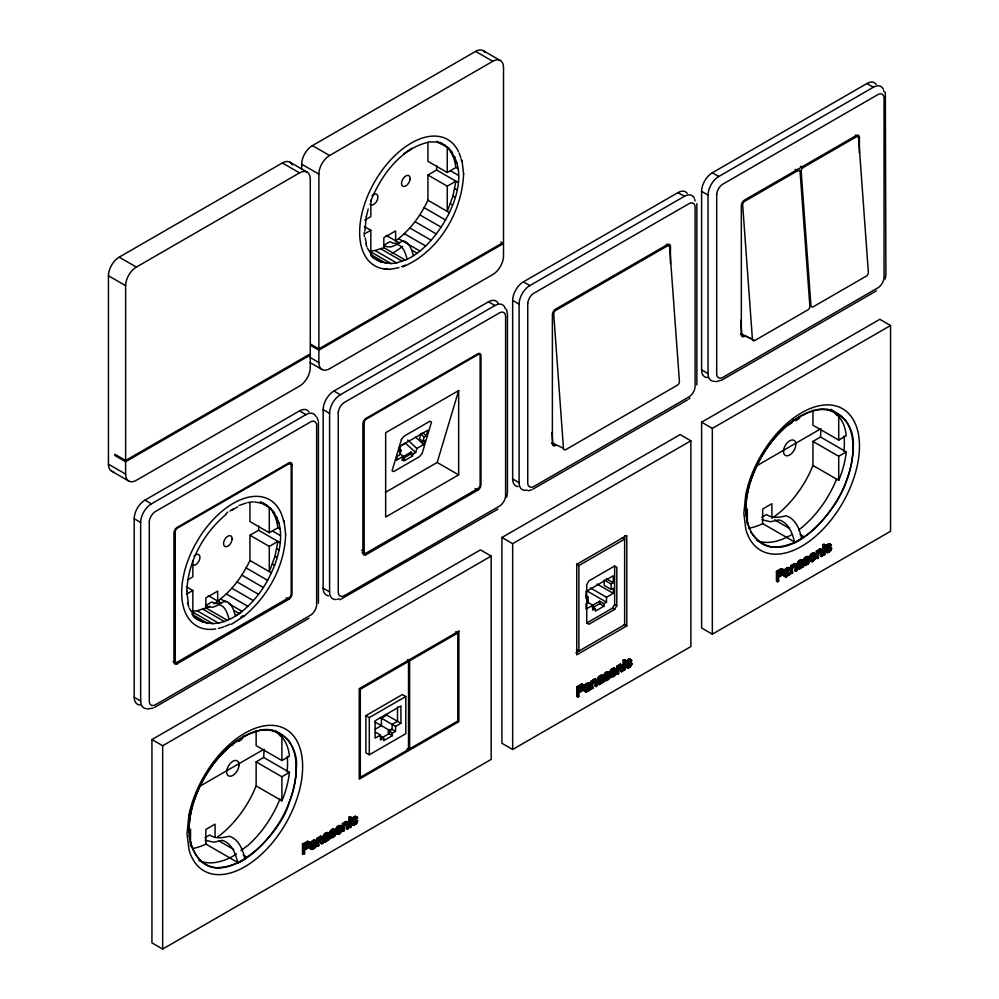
<?xml version="1.0" encoding="UTF-8"?>
<svg xmlns="http://www.w3.org/2000/svg" width="999" height="999" viewBox="0 0 999 999"><rect width="100%" height="100%" fill="white"/><g stroke="black" fill="none" stroke-linecap="round" stroke-linejoin="round"><path stroke-width="1.5" d="M311.089 843.918L310.077 844.342L309.965 843.069L307.555 841.358L302.51 844.005L302.51 853.758L303.584 854.37L304.695 853.733L304.695 849.762C310.614 848.9 308.928 840.783 314.523 840.047C318.519 843.406 316.396 848.064 312.587 849.3C306.606 848.825 312.924 843.493 314.086 841.658M312.587 849.3C306.019 849.874 322.003 836.325 312.163 844.53L311.151 844.967L308.916 843.73M326.773 841.096L325.699 840.471C318.069 843.83 328.933 831.043 328.059 834.415C329.096 837.075 323.626 837.574 324.088 840.671C324.488 843.456 327.922 840.534 328.434 839.16L327.36 838.536L326.798 839.347L327.872 839.972M585.751 691.383C581.056 690.784 588.124 685.814 588.336 684.352C592.395 685.576 582.867 688.786 585.751 692.082C590.334 690.721 591.758 688.898 590.147 683.491C583.678 680.669 585.002 692.045 578.945 692.457L578.945 696.428L577.834 697.077L576.76 696.453L576.76 686.7L581.793 684.053L583.204 685.801M599.949 684.427C593.98 683.94 600.299 678.621 601.448 676.773L602.522 677.397C599.612 678.621 595.978 688.086 602.11 682.667C606.955 681.68 602.235 669.605 598.513 680.082L597.439 679.457C597.727 676.698 601.685 673.513 603.583 676.535M786.7 575.624C784.078 571.778 793.656 570.466 786.7 575.624L785.626 574.999L787.637 573.264L789.235 574.138L786.987 576.473L785.913 575.849C780.569 576.635 787.437 570.192 788.011 569.068M786.987 576.473C779.108 578.458 796.028 563.473 786.088 571.94L784.003 571.753C783.728 569.418 789.26 565.134 789.135 569.28M798.563 568.518C793.318 568.518 802.434 559.665 802.209 562.112C799.3 563.336 795.666 572.802 801.797 567.37C807.342 566.046 800.599 553.546 797.127 564.173L798.201 564.797L800.811 562.1L802.209 562.112M628.658 666.745C625.961 665.883 628.733 658.978 630.794 661.688C633.229 656.917 624.113 662.662 626.623 666.233C627.534 670.117 632.167 665.933 631.905 663.423L629.807 663.236C624.974 667.769 629.595 668.306 630.881 663.86L631.905 663.423M828.046 551.423C825.898 550.037 828.446 543.843 830.481 546.403C832.904 541.633 823.8 547.365 826.298 550.948C827.222 554.832 831.855 550.649 831.58 548.139L829.495 547.952C825.174 552.197 829.12 553.046 830.569 548.563L831.58 548.139M318.918 841.67C319.355 836.126 324.188 838.173 321.815 843.855L322.852 843.256C325.287 838.623 321.066 834.215 318.806 839.522L316.808 838.436L316.808 845.504L317.882 846.116L318.918 845.529L318.918 841.67L317.844 841.046M337.287 832.467L339.822 830.331L339.31 826.648L341.046 828.021L340.397 831.917L338.361 833.091L337.612 830.556L338.673 828.059L340.659 827.409M612.924 675.824C610.876 675.187 615.759 673.051 614.323 670.579C614.972 668.443 616.358 673.913 614.335 674.999C610.314 678.383 611.638 668.056 615.134 670.354M618.743 669.592C619.18 664.048 624.025 666.096 621.64 671.778L622.677 671.178C625.112 666.545 620.891 662.15 618.643 667.444L616.633 666.358L616.633 673.426L617.707 674.05L618.743 673.451L618.743 669.592L617.669 668.968M812.699 561.575C802.971 554.957 825.137 548.301 812.699 561.575L811.625 560.951C807.567 561.276 809.515 554.32 812.237 553.271C818.131 554.22 813.511 563.211 811.225 559.877C813.848 560.114 815.459 554.283 812.612 554.095M818.693 551.436L817.244 550.536L816.32 551.073L816.32 558.141L818.431 558.166C815.996 552.872 823.563 546.141 821.328 556.493L822.364 555.894C824.799 551.261 820.579 546.853 818.318 552.16L817.244 551.548M812.599 560.539C810.164 559.577 811.925 554.058 814.597 554.82M186.875 591.433C187.675 562.112 203.346 533.466 225.936 514.51M227.31 620.279L205.831 607.892L205.831 597.976L217.657 591.146L217.657 601.061C231.855 590.796 242.47 576.186 249.95 560.476L249.95 535.252L258.604 530.257L258.828 526.036M194.768 617.757C220.579 635.426 249.862 608.603 263.324 587.512C278.359 564.21 293.069 521.466 263.624 503.346M285.627 534.203C284.827 565.671 268.306 595.804 244.443 615.846M364.847 231.194L366.358 216.558M440.247 142.32C481.006 167.033 445.941 232.73 417.095 253.209A50.1 28.934 -60 0 1 405.282 260.04L383.816 247.64L383.816 237.725L395.629 230.894L395.629 240.821C409.827 230.544 420.454 215.946 427.934 200.225L427.934 175L436.575 170.017L436.8 165.784M463.598 173.951C462.013 212.238 438.848 251.461 402.997 266.82M189.048 826.847A74.638 43.094 -60 0 0 188.986 829.52L189.136 832.342M217.457 837.125A76.011 43.894 -60 0 0 253.047 793.044L256.144 785.926L256.144 761.875L263.674 757.454L264.123 749.163M318.419 603.271L318.419 421.903M696.865 384.99L696.865 203.621M746.278 500.899A74.638 43.094 -60 0 0 745.816 509.065L746.191 515.821M794.867 542.182L762.662 523.588L762.662 509.028L771.89 503.696L771.89 518.256L774.275 516.695A76.011 43.894 -60 0 0 809.877 472.589L812.961 465.472L812.961 441.433L820.491 437.013L820.953 428.708L756.156 466.121M312.774 848.213L311.076 847.352L313.311 847.989L315.185 845.266L315.222 844.105L313.386 843.218M326.423 840.409L325.349 839.784L327.272 836.35L328.346 836.975C326.748 844.23 322.515 838.149 328.346 836.975M589.435 687.961C586.962 684.477 584.34 696.39 589.435 687.961L587.687 686.837M602.547 680.381C600.087 676.897 597.464 688.811 602.547 680.381L601.473 679.77L599.075 682.717L600.137 683.328M800.699 568.493L798.75 567.42L800.761 565.684L801.198 563.761L802.272 564.385C802.472 566.271 800.236 569.23 798.363 567.407M338.224 834.302C329.645 832.304 342.557 819.217 342.158 829.694C337.537 841.995 332.754 825.936 341.446 826.248M609.69 673.913C608.891 671.141 613.886 665.571 615.372 669.73L616.445 670.354C618.269 674.8 610.239 680.269 609.69 673.913L611.55 676.81M610.764 674.525C609.964 671.753 614.959 666.183 616.445 670.354M589.185 684.69L585.389 687.662L582.267 684.065M782.841 571.141C783.428 566.608 777.921 570.179 776.435 571.416L776.435 581.168L777.509 581.78L778.633 581.143L778.633 577.172C781.88 576.523 786.712 570.741 781.955 568.781M353.047 823.388L354.583 822.764L355.557 820.541L357.654 820.728L356.431 823.638L353.971 825.199C347.465 824.375 354.058 812.162 357.555 818.231L356.543 818.993L354.083 817.744M353.971 825.199C349.338 824.212 354.932 813.798 357.555 818.231M627.747 667.881C622.664 666.857 627.022 656.743 630.606 659.864M827.909 552.609C821.403 551.785 827.984 539.572 831.48 545.641M331.081 837.274L329.633 836.513L330.706 835.813C332.043 839.035 336.775 833.453 333.241 834.265L332.168 833.641C326.473 835.664 332.505 825.911 334.365 830.119L335.439 830.743L334.428 831.493L333.354 830.868M333.241 834.265C327.547 836.288 333.579 826.535 335.439 830.743M607.867 673.563C603.071 676.91 609.253 674.437 609.914 676.473C610.913 680.719 601.785 681.867 604.782 677.971L604.944 678.508C607.042 681.817 611.276 674.974 606.518 677.21L605.444 676.585C601.161 676.623 607.305 669.043 608.616 672.814L609.69 673.438L608.666 674.188L606.793 672.951L608.666 674.188M606.518 677.21C602.235 677.247 608.379 669.655 609.69 673.438M804.595 564.747L803.446 563.461L804.47 562.687C808.553 566.333 810.614 560.189 804.12 561.326C802.022 559.303 807.167 554.482 808.291 557.529L809.365 558.154L808.353 558.903L805.943 557.892L808.353 558.903M805.194 561.938C803.096 559.927 808.241 555.094 809.365 558.154M226.885 769.967L226.673 771.927A8.729 5.045 -60 0 0 232.854 775.436A8.729 5.045 -60 0 0 239.036 764.784M312.387 848.201L312.387 846.603L315.222 844.105M324.163 839.06L324.2 839.772M334.515 833.778L334.053 832.08L331.206 832.592M334.428 831.493C330.269 830.619 331.418 834.627 335.602 833.253C336.101 836.663 331.119 839.797 329.508 836.051M803.446 563.461L805.669 565.372L808.928 563.174L809.352 560.302L805.718 560.389L807.017 558.516M306.88 847.352L305.806 846.74L307.692 844.63L307.23 842.731L308.604 843.531L308.154 846.365L304.695 848.613L304.695 845.129L308.604 843.531M581.131 690.047L580.057 689.435L581.593 688.074L581.98 685.976L583.054 686.6L582.405 689.06L578.945 691.308L578.945 687.824L582.155 686.063L583.054 686.6M781.618 572.04L780.756 570.154L782.741 571.303L782.354 573.414L778.633 576.023L777.559 575.412L781.618 572.04L783.578 573.001M269.28 546.416L269.28 571.628L274.975 556.356L277.922 541.421L269.28 546.416L249.95 535.252M447.252 186.164L447.252 211.376L452.959 196.104L455.906 181.169L447.252 186.164L427.934 175M356.468 820.741L356.581 820.104M631.605 664.672L630.531 664.06L630.831 662.799M830.506 547.514L831.468 548.776M331.019 836.088L332.742 835.389L333.454 833.578M604.944 678.508C607.23 679.982 607.629 674.45 609.615 677.772M804.944 563.498L806.68 562.799L807.379 560.988M356.543 818.993C351.773 815.521 353.171 830.231 356.631 821.153L357.654 820.728M311.313 847.577L313.299 846.44L314.111 844.642L315.185 845.266M587.899 691.358L585.951 690.284L587.949 688.548L588.399 686.625L589.472 687.25M787.637 573.264L788.036 572.052L789.11 572.677M311.151 844.967L312.512 842.244L315.896 840.796M327.56 834.402L325.287 836.962L323.189 836.762C324.825 828.496 333.454 835.114 328.634 839.909L327.36 838.536M324.263 837.387L325.637 834.664L329.021 833.216M585.389 687.662L586.763 684.939L590.147 683.491M785.077 572.365C786.787 564.51 793.843 570.217 789.447 574.9L788.161 573.526L787.062 574.962M798.201 564.797L799.575 562.075L802.946 560.626M366.321 216.721L368.194 209.003M506.718 497.315L507.442 492.657L507.442 314.248L506.468 309.24M885.164 279.021L885.888 274.375L885.339 92.17M626.835 662.312L627.759 663.486M597.439 679.457L598.975 677.684M598.513 680.082L601.123 677.384L602.522 677.397M810.726 556.193L811.638 557.367M398.926 448.339L401.123 450.349L399.787 454.82L397.639 456.056L396.378 460.277L403.134 456.381L399.7 453.234M403.134 456.381L401.923 460.439L404.495 458.953L402.435 457.055L411.026 452.097L413.087 453.983L412.475 456.019L403.896 460.976L404.495 458.953M403.059 458.379L410.414 454.133L411.026 452.097M422.739 441.57L424.076 437.1L426.223 435.864L422.927 432.842L420.779 434.078L419.443 438.549L422.739 441.57L424.887 440.322L423.626 444.543L416.87 448.439L415.659 452.497L413.087 453.983M426.223 435.864L427.909 430.182L400.661 445.916L398.976 451.598L401.123 450.349M385.427 492.357L437.187 462.462L458.666 390.572L385.664 432.717L385.664 517.007L458.666 474.862L458.666 390.572M344.767 824.025C347.702 819.305 350.174 825.012 348.426 828.483L347.39 829.083C349.638 818.73 342.058 825.461 344.493 830.756L342.382 830.731L342.382 823.663L343.319 823.126L344.767 824.025L344.393 824.749L344.393 823.75L342.382 823.663M599.999 681.418C597.614 679.807 598.576 683.204 600.674 683.104M802.272 564.385L799.45 566.433L799.437 568.031M193.506 802.522C203.709 772.002 224.9 741.77 256.556 731.256C279.395 722.814 298.951 745.928 296.341 767.756A75.012 43.307 -60 0 1 289.148 802.684C280.17 838.161 210.027 905.044 190.26 841.795M749.887 483.366C759.977 452.347 781.268 421.491 813.373 410.801C836.213 402.372 855.781 425.474 853.158 447.302A75.012 43.307 -60 0 1 845.966 482.242C835.526 514.173 781.33 576.51 750.511 531.568M370.766 201.211C380.894 175.437 400.711 149.151 427.035 142.57M352.597 819.617L353.072 818.693L354.146 819.305M826.735 546.54L827.597 547.652M256.144 785.926L281.905 800.798L282.705 798.963A75.062 43.332 -60 0 0 289.435 772.339L263.674 757.454M812.961 465.472L838.723 480.357L839.522 478.521A75.062 43.332 -60 0 0 846.265 451.885L820.491 437.013M615.059 672.851L614.635 673.788L615.709 674.412M593.431 681.493C596.366 676.773 598.838 682.479 597.102 685.951L596.066 686.55C598.301 676.198 590.734 682.929 593.169 688.224L591.058 688.199L591.058 681.131L591.982 680.594L593.431 681.493L593.056 682.217L593.056 681.218L591.058 681.131M793.119 566.208C796.053 561.488 798.526 567.195 796.777 570.666L795.741 571.266C797.989 560.914 790.409 567.644 792.844 572.927L790.733 572.914L790.733 565.846L791.67 565.309L793.119 566.208L792.744 566.933L792.744 565.933L790.733 565.846M317.744 838.898L320.217 836.363L322.465 837.075M798.651 562.4L799.425 563.611M355.719 822.502L357.105 822.564M586.738 623.026L612.499 608.154L614.647 604.432L614.647 565.996L588.886 580.881L586.738 584.59L586.738 623.026L588.886 624.263L614.647 609.39L616.795 605.669L616.795 567.245L614.647 565.996M611.263 670.966L612.924 669.38M236.226 741.121L232.143 745.266L230.045 745.504M243.981 735.926L241.908 739.26L239.211 741.183L237.113 741.433M793.743 419.555L791.67 422.889L788.973 424.812L785.826 425.187M800.798 415.484L798.725 418.818L796.028 420.729M340.384 831.093L339.785 831.967L340.859 832.579M629.969 665.197L630.681 666.333M829.957 551.485L828.883 550.874L829.657 549.912M343.693 823.413L345.791 821.603L348.052 822.314M596.028 680.981L595.354 678.983L593.331 679.732L591.982 681.605L591.982 680.594M622.302 665.009L620.042 664.298L617.569 666.832L617.569 665.821L616.633 666.358M792.045 565.584L794.143 563.773L796.403 564.485M817.619 550.824L819.729 549.013L821.977 549.725M585.801 688.373L586.638 689.298M318.319 838.923L319.468 837.774M347.39 829.083L346.316 828.458L346.029 822.914L343.906 824.15L344.98 824.774M618.156 666.857L620.017 665.509M807.354 563.186L807.854 562.549M826.997 546.103L827.634 545.404M605.244 674.038L606.718 674.225M581.942 690.684L580.869 690.059L582.105 688.91M781.792 573.626L781.243 574.213L782.317 574.837M403.871 153.759L411.938 148.239M225.899 513.998L227.747 512.075M233.953 508.491L229.957 511.051M813.011 560.102L813.723 559.365M327.272 835.913L326.561 836.563L327.635 837.187M354.52 823.85L356.031 824.088M688.698 399.113L689.922 398.139M600.811 679.258L599.825 680.044L600.899 680.656M787.374 571.553L786.388 572.327L787.462 572.951M818.98 550.424L818.356 550.899L819.43 551.523M330.582 836.675L331.606 835.901L332.093 836.712M605.631 680.606L604.832 679.37L606.018 679.133M804.52 564.085L805.544 563.311L806.018 564.123M355.469 818.368L356.481 817.607M830.281 545.891L828.496 544.967L829.407 545.779L830.419 545.017M236.376 853.895L234.253 855.456A75.662 43.681 -60 0 1 198.926 860.651M240.896 850.574L248.089 845.304A75.662 43.681 -60 0 0 279.945 799.063M607.592 673.563L608.616 672.814M808.291 557.529L807.142 557.867M244.305 615.958L231.381 624.338M586.288 684.79L586.925 684.34M799.1 561.925L799.737 561.488M340.884 827.659L338.311 826.86L336.788 828.783L337.862 829.395M626.261 667.082L628.758 666.545M281.905 800.798L281.905 776.76L289.435 772.339M838.723 480.357L838.723 456.306L846.265 451.885M113.811 471.828A15.185 8.766 -60 0 1 108.441 464.185L108.441 275.761A15.185 8.766 -60 0 1 119.181 257.168L282.367 162.949A15.185 8.766 -60 0 1 292.282 164.885M301.686 168.868L301.686 164.198A15.185 8.766 -60 0 1 312.425 145.604L475.611 51.386A15.185 8.766 -60 0 1 484.902 52.223M125.624 460.477L125.624 285.677A15.185 8.766 -60 0 1 136.364 267.083L299.538 172.877A15.185 8.766 -60 0 1 310.277 179.071L310.277 353.858L125.624 460.477L114.885 454.27L114.885 455.507L125.624 461.713L310.277 355.107L310.277 367.495A15.185 8.766 -60 0 1 299.538 386.089L136.364 480.307A15.185 8.766 -60 0 1 125.624 474.1L108.441 464.185M318.868 348.901L318.868 174.113A15.185 8.766 -60 0 1 329.595 155.519L492.782 61.301A15.185 8.766 -60 0 1 503.521 67.507L503.521 242.295L318.868 348.901L310.814 344.255M364.66 220.18L370.841 216.608L370.841 200.287M427.934 142.045L427.934 161.338L447.252 172.49L455.906 167.495L458.042 168.744M364.66 233.841L370.841 230.282L370.841 254.021M310.814 345.492L318.868 350.137L503.521 243.531L503.521 255.931A15.185 8.766 -60 0 1 492.782 274.525L329.595 368.743A15.185 8.766 -60 0 1 318.868 362.537L309.615 357.205M140.834 704.869A15.185 8.766 -60 0 1 134.216 697.24L134.216 518.731A15.185 8.766 -60 0 1 144.942 500.137L299.538 410.889A15.185 8.766 -60 0 1 308.841 411.713M328.521 595.791A15.185 8.766 -60 0 1 323.164 588.161L323.164 409.652A15.185 8.766 -60 0 1 333.891 391.046L488.486 301.798A15.185 8.766 -60 0 1 498.401 303.721M518.031 486.6A15.185 8.766 -60 0 1 512.662 478.958L512.662 300.449A15.185 8.766 -60 0 1 523.389 281.855L677.984 192.607A15.185 8.766 -60 0 1 687.287 193.431M708.229 377.497A15.185 8.766 -60 0 1 701.61 369.867L701.61 191.358A15.185 8.766 -60 0 1 712.337 172.765L866.932 83.516A15.185 8.766 -60 0 1 876.235 84.341M146.016 708.603A15.185 8.766 -60 0 1 140.659 700.961L140.659 522.452A15.185 8.766 -60 0 1 151.386 503.858L305.981 414.61A15.185 8.766 -60 0 1 315.896 416.533M336.226 599.5A15.185 8.766 -60 0 1 329.595 591.87L329.595 413.361A15.185 8.766 -60 0 1 340.334 394.767L494.93 305.519A15.185 8.766 -60 0 1 505.294 308.716M527.06 490.059A15.185 8.766 -60 0 1 519.105 482.679L519.105 304.171A15.185 8.766 -60 0 1 529.832 285.577L684.427 196.316A15.185 8.766 -60 0 1 694.342 198.252M712.25 381.006A15.185 8.766 -60 0 1 708.041 373.589L708.041 195.08A15.185 8.766 -60 0 1 718.781 176.486L873.376 87.238A15.185 8.766 -60 0 1 883.291 89.161M797.789 170.654L744.642 201.336A3.034 1.898 -64.5 0 0 742.682 205.145L752.409 339.198A3.034 1.898 -64.5 0 0 754.745 340.534L807.891 309.852A3.034 1.898 -64.5 0 0 809.852 306.044L800.112 171.99A3.034 1.898 -64.5 0 0 797.789 170.654L795.104 169.38M803.146 167.545L856.293 136.863A3.034 1.898 -64.5 0 1 858.628 138.212L868.356 272.252A3.034 1.898 -64.5 0 1 866.395 276.074L813.261 306.755A3.034 1.898 -64.5 0 1 810.926 305.419L801.186 171.366A3.034 1.898 -64.5 0 1 803.146 167.545L800.474 166.271M231.768 510.302L237.787 506.83M400.362 445.941L405.357 443.057L415.659 452.497M187.924 579.72L192.857 576.86L192.857 560.539M249.95 502.297L249.95 521.59L269.28 532.742L277.922 527.747L280.07 528.983M186.688 594.093L192.857 590.534L192.857 614.273M205.719 608.503L209.753 606.168M213.786 603.846L219.168 600.736M177.16 663.773L288.811 599.313A4.558 2.635 -60 0 0 292.02 593.731L292.02 464.81A4.558 2.635 -60 0 0 288.811 462.949L177.16 527.41A4.558 2.635 -60 0 0 173.938 532.991L173.938 661.912A4.558 2.635 -60 0 0 177.16 663.773L173.127 661.45M366.096 554.682L477.747 490.222A4.558 2.635 -60 0 0 480.969 484.652L480.969 355.719A4.558 2.635 -60 0 0 477.747 353.858L366.096 418.319A4.558 2.635 -60 0 0 362.887 423.901L362.887 552.822A4.558 2.635 -60 0 0 366.096 554.682L362.075 552.36M154.47 707.442L308.978 618.231M497.927 509.14L339.86 599.762M532.917 489.16L687.424 399.95M876.373 290.859L721.865 380.07L715.846 381.73M151.935 739.547L480.457 549.887L491.183 556.081L491.183 759.39L162.675 949.05L151.935 942.856L151.935 739.547L162.675 745.741L491.183 556.081M501.923 537.487L680.132 434.602L690.871 440.796L690.871 646.578L512.662 749.475L501.923 743.268L501.923 537.487L512.662 543.681L690.871 440.796M701.61 422.202L879.819 319.318L890.559 325.512L890.559 531.293L712.337 634.178L701.61 627.984L701.61 422.202L712.337 428.396L890.559 325.512M409.602 660.839L457.804 633.004L457.804 721.016L409.602 748.85L409.602 660.839L407.455 659.59M576.498 564.173L578.896 565.571L624.637 539.16L622.227 537.774M199.325 786.563L262.799 749.924M256.144 730.631L256.144 745.666L281.905 760.539L289.423 756.193C288.299 744.53 282.655 732.966 270.304 729.794M812.961 410.189L812.961 425.212L838.723 440.084L846.24 435.751C845.117 424.088 839.472 412.525 827.135 409.353M365.909 715.621L402.41 694.555L405.806 696.515L405.806 733.703L369.305 754.782L365.909 752.809L365.909 715.621L369.305 717.594L405.806 696.515M606.505 597.252L606.505 602.21L603.933 603.696L599.637 601.211L586.013 609.078L586.013 603.92L588.161 602.684L588.161 597.227L586.013 598.476L586.013 591.533L613.261 575.799L613.261 582.742L611.113 583.978L604.245 580.007L604.245 585.464L611.113 589.435L613.261 588.199L613.261 593.356L606.505 597.252L590.397 587.949M386.763 715.109L381.393 718.206L381.393 725.649L375.137 729.258M188.986 829.52L189.161 829.42A75.662 43.681 -60 0 1 204.695 777.122C219.455 751.323 260.04 710.114 288.898 740.983A75.662 43.681 -60 0 1 280.619 820.366C266.483 843.218 245.017 867.357 216.059 867.694C197.527 865.908 188.886 846.528 189.161 829.832L189.161 829.42M188.024 830.956L190.522 829.507L190.522 846.041M745.816 509.065L745.978 508.978A75.662 43.681 -60 0 1 761.525 456.68C776.285 430.881 816.857 389.66 845.716 420.529A75.662 43.681 -60 0 1 837.437 499.912C823.313 522.777 801.835 546.903 772.889 547.252C754.357 545.454 745.704 526.073 745.978 509.39L745.978 508.978M592.27 607.941L599.637 603.696L603.933 606.181L603.933 603.696M603.933 606.181L595.342 611.138L595.342 608.653L592.769 610.139L592.769 605.182L587.4 602.085M392.32 735.676L388.324 733.366L388.324 730.881L392.32 733.191L392.32 735.676L383.728 740.634L383.728 738.149L380.507 740.009L380.507 735.052L375.137 738.149L375.137 720.791L400.911 705.918L400.911 723.276L395.542 726.373L380.082 717.444M388.324 730.881L391.546 729.033L395.542 731.33L395.542 726.373M204.982 837.699L209.69 834.977C215.697 839.285 222.74 837.711 229.32 836.263C238.973 839.172 242.994 850.186 244.892 859.177L239.011 862.574M761.8 517.245L766.508 514.522C772.527 518.843 779.557 517.257 786.138 515.821C795.803 518.731 799.824 529.745 801.722 538.736L794.655 542.807C792.756 533.816 788.735 522.802 779.083 519.892L770.566 521.74L761.925 519.767M381.543 737.961L388.911 733.703L388.911 731.231L392.132 729.37L392.132 724.412L397.502 721.303L397.502 706.842M392.32 733.191L395.542 731.33M406.918 749.163L409.602 747.602M575.923 652.822L624.637 624.7L624.637 535.764M626.785 625.936L576.748 654.82L576.748 564.323L626.785 535.439L626.785 625.936L624.1 624.387M348.951 817.194L351.061 817.207L351.061 818.593L348.951 818.568L348.951 817.194L351.061 818.593M623.201 659.889L624.275 660.501L624.275 661.887L623.201 661.263L623.201 659.889L625.312 659.902L625.312 661.288L623.201 662.574L623.201 669.642L624.275 670.254L625.312 669.655L625.312 662.599L624.238 661.975M822.889 544.605L824.999 544.617L824.999 546.003L822.889 547.29L822.889 554.345L823.963 554.969L824.999 554.37L824.999 547.302L822.889 545.978L822.889 544.605L823.963 545.217M302.51 844.005L303.584 844.63L308.629 841.982L309.965 843.069M351.061 817.207L350.025 817.806L350.025 819.192M576.76 686.7L577.834 687.324L583.716 684.864M623.201 661.263L625.312 659.902M776.435 571.416L777.509 572.04L783.403 569.58M822.889 545.978L824.999 544.617M316.808 838.436L317.744 837.899L319.18 838.798M348.951 819.879L351.061 819.904L351.061 826.96L350.025 827.559L348.951 826.947L348.951 819.879L351.061 819.904M777.559 571.915L778.633 572.539L781.83 570.779L782.741 571.303M317.882 839.06L318.806 838.523L318.806 839.522M623.201 662.574L625.312 662.599M816.32 551.073L818.318 551.161L818.318 552.16M822.889 547.29L824.999 547.302M302.51 853.758L303.621 853.109M321.528 838.298L320.454 837.674L320.741 843.231L322.852 843.256M327.56 839.285L329.72 839.285M342.382 830.731L343.419 830.132M346.316 828.458L348.426 828.483M576.76 696.453L577.872 695.804L578.945 696.428M591.058 688.199L593.169 688.224M596.028 681.63L594.954 681.006L594.992 685.926L596.028 685.326M616.633 673.426L618.743 673.451M620.441 665.834L620.566 671.153L622.677 671.178M623.201 669.642L624.238 669.043M788.373 574.275L790.534 574.275M790.733 572.914L791.77 572.315M794.854 565.634C793.131 563.161 796.178 569.418 794.667 570.641L796.777 570.666M822.889 554.345L824.999 554.37M762.662 523.588L760.264 524.787A76.011 43.894 -60 0 1 749.362 528.071M238.037 862.624L205.831 844.03L203.446 845.229A76.011 43.894 -60 0 1 192.532 848.526M581.081 685.439L580.032 685.963L581.106 686.575M812.237 553.271L813.873 552.872L814.897 553.821M405.282 260.04L396.603 262.912L391.084 263.574L369.618 251.186L375.124 250.524L383.816 247.64M239.123 505.469L246.378 502.984M191.633 611.438L197.153 610.776L205.831 607.892M789.085 569.68L786.613 569.055L787.687 569.68M600.736 676.473L600.049 676.773L601.123 677.384M797.127 564.173L799.212 564.373M584.315 687.037L585.339 686.613M323.189 836.762L324.213 836.338M604.27 679.832L606.893 680.419M531.63 489.797L528.096 490.809M153.184 708.079L147.203 709.053M407.942 150.799L410.089 150.162M804.12 561.326L807.155 560.851L808.453 561.613M611.95 676.236L610.476 676.186M609.665 675.586L607.916 674.737L605.456 675.287L606.53 675.911M809.54 560.664L807.979 559.49L806.056 559.777L807.13 560.402M428.546 142.008L436.501 141.97L445.616 145.417M247.814 502.584L253.321 501.923M320.192 837.574L321.778 838.935M806.48 557.654L808.216 558.491M372.739 257.505L381.081 262.025L391.084 263.574M384.303 269.056L390.247 269.393M254.62 501.998L263.324 503.471L267.645 505.669M819.704 550.224L820.254 555.869L821.328 556.493M588.773 682.742L590.471 684.115M205.107 840.209L213.749 842.194L222.253 840.346C231.918 843.256 235.926 854.27 237.837 863.261M797.177 169.455L801.186 171.366M740.709 320.242L741.72 334.103L752.409 339.198M745.391 336.076L754.745 340.534M551.985 432.405L552.772 443.194L563.461 448.289A3.034 1.898 -64.5 0 0 565.796 449.625L677.447 385.164A3.034 1.898 -64.5 0 0 679.407 381.343L669.68 247.29A3.034 1.898 -64.5 0 0 667.344 245.954L555.694 310.414A3.034 1.898 -64.5 0 0 553.733 314.235L563.461 448.289M866.932 83.516L873.376 87.238M855.394 135.115L859.415 137.437L859.415 152.972M712.337 172.765L718.781 176.486M483.191 50.637L500.374 60.552M475.611 51.386L492.782 61.301M701.61 191.358L708.041 195.08M677.984 192.607L684.427 196.316M666.445 244.206L670.466 246.528L670.466 263.611M436.95 141.321L449.4 148.514M447.252 172.49L447.252 147.265L452.572 152.46M450.437 151.224L452.959 155.956L455.107 157.193M452.959 155.956L454.795 161.413L456.93 162.65M740.521 334.078L743.206 335.627M450.374 170.704L458.416 175.362M436.575 170.017L458.042 182.405M454.795 188.536L456.93 189.773M452.959 196.104L455.107 197.352M450.437 203.759L452.572 205.007M500.836 241.983L503.521 243.531M427.934 200.225L449.4 212.625M424.15 207.68L445.616 220.08M701.61 369.867L708.041 373.589M312.425 145.604L329.595 155.519M812.961 441.433L838.723 456.306M419.83 214.872L441.296 227.26M523.389 281.855L529.832 285.577M415.022 221.666L436.501 234.066M301.686 164.198L318.868 174.113M409.827 227.959L431.306 240.359M289.96 162.2L307.13 172.115M282.367 162.949L299.538 172.877M404.32 233.666L425.786 246.066M512.662 300.449L519.105 304.171M398.576 238.686L420.042 251.086M386.238 235.389L399.65 243.144M411.725 250.112L417.095 253.209M364.398 226.561L370.841 230.282M488.486 301.798L494.93 305.519M380.869 248.901L402.347 261.301M375.124 250.524L396.603 262.912M371.128 254.757L385.889 263.286M370.841 255.494L376.76 259.827M371.69 256.606L381.081 262.025M829.257 543.768L831.193 544.855M828.87 543.818L829.944 544.43M830.294 544.58L831.368 545.204M828.446 543.956L829.52 544.567M827.971 544.193L829.045 544.805M828.895 545.004L829.969 545.616M829.407 545.779L830.481 546.403M827.209 544.742L828.283 545.354M827.297 545.729L828.371 546.341M826.51 545.466L827.584 546.078M829.495 547.952L830.569 548.563M825.923 546.341L826.997 546.952M830.219 548.776L831.293 549.388M829.307 548.838L830.381 549.462M826.373 547.589L827.447 548.201M825.511 547.327L826.585 547.952M828.97 549.575L830.731 550.536M826.273 548.201L827.347 548.813M829.295 550.424L830.369 551.048M825.261 548.401L827.322 549.487M828.508 550.162L829.582 550.786M826.273 549.512L827.347 550.137M774.575 519.805L789.335 528.321M800.074 534.527L804.095 536.85M827.959 550.599L829.033 551.223M826.36 550.037L827.434 550.649M827.597 550.774L829.52 551.873M825.186 549.512L826.26 550.137M826.51 550.412L828.333 551.46M825.236 550.324L826.298 550.948M827.372 551.86L828.446 552.484M825.374 550.973L826.448 551.598M825.611 551.46L827.434 552.597M820.216 548.901L822.177 550.012M819.729 549.013L820.803 549.625M822.302 550.412L820.616 548.926M819.192 549.25L820.266 549.875M818.593 549.675L821.203 551.173M819.367 550.249L820.441 550.874M820.216 550.948L821.29 551.573M818.069 550.199L819.143 550.811M820.254 551.573L821.328 552.197M817.619 551.985L818.693 552.609M817.469 552.472L818.543 553.096M817.382 553.046L818.456 553.658M821.29 555.269L822.364 555.894M817.357 553.683L818.431 554.308M813.873 552.872L815.721 553.983M813.386 552.847L814.46 553.471M812.836 552.984L813.91 553.608M812.949 554.033L814.822 555.069M811.688 553.633L813.686 554.72M813.91 554.807L814.984 555.432M812.237 554.27L813.311 554.882M814.01 555.294L815.072 555.906M811.188 554.07L812.262 554.695M817.357 557.542L818.431 558.166M814.035 555.881L815.109 556.505M811.525 554.845L812.599 555.456M810.726 554.582L811.8 555.207M814.01 556.555L815.084 557.18M811.225 555.232L812.299 555.844M810.314 555.169L811.388 555.794M813.91 557.167L814.984 557.792M813.748 557.742L814.822 558.354M809.902 555.943L810.976 556.568M814.31 558.503L815.384 559.128M813.523 558.254L814.597 558.866M809.602 556.78L810.676 557.392M813.248 558.703L814.322 559.328M810.464 557.355L811.538 557.966M812.949 559.09L814.023 559.715M807.604 556.468L809.015 557.267M810.439 558.004L811.513 558.628M812.612 559.415L813.686 560.039M807.13 556.455L809.227 557.617M809.427 557.667L810.501 558.291M810.464 558.628L811.538 559.24M812.237 559.677L813.311 560.289M806.543 556.618L807.617 557.242M810.564 559.115L811.638 559.74M811.862 559.84L812.936 560.464M809.365 558.616L810.439 559.24M805.868 556.955L806.942 557.567M811.225 559.877L813.311 561.276M809.415 559.44L810.489 560.052M805.406 557.255L806.48 557.879M809.565 560.089L810.639 560.701M804.969 557.617L806.043 558.229M811.076 561.088L812.15 561.713M807.592 559.452L809.352 560.302M809.814 560.576L811.663 561.688M805.331 558.316L806.405 558.928M808.528 560.564L809.602 561.188M804.307 558.341L805.381 558.965M804.02 558.803L805.094 559.428M808.453 561.188L809.527 561.813M807.454 561.313L808.528 561.925M803.808 559.303L804.882 559.927M808.216 561.863L809.29 562.487M803.658 559.802L804.732 560.427M806.093 561.051L807.167 561.675M807.367 561.775L808.441 562.4M803.621 560.289L804.694 560.901M807.117 562.3L808.191 562.912M805.132 561.301L806.205 561.925M803.671 560.751L804.744 561.376M803.845 561.101L805.581 562.012M801.585 559.877L803.146 560.876M806.68 562.799L808.428 563.811M801.161 559.89L803.271 561.251M800.599 560.052L801.673 560.664M806.056 563.249L807.816 564.373M804.47 562.687L805.544 563.311M799.887 560.402L800.961 561.026M802.247 561.713L803.321 562.325M804.632 563.224L806.493 564.135M800.424 561.188L801.498 561.813M799.138 560.901L800.211 561.513M801.21 562.075L802.284 562.687M801.198 562.387L802.272 563.011M805.007 564.685L806.081 565.309M802.247 563.299L803.321 563.923M803.558 563.923L804.632 564.547M803.733 564.285L805.669 565.372M798.501 561.463L799.575 562.075M800.449 563.049L801.523 563.661M797.964 562.062L799.038 562.687M800.499 563.973L801.573 564.597M801.161 564.485L802.234 565.097M797.577 562.699L798.651 563.324M802.322 565.372L803.396 565.996M799.35 563.861L800.424 564.485M802.422 565.759L803.483 566.371M801.036 565.059L802.11 565.671M802.584 566.071L803.658 566.695M797.302 563.386L798.376 564.01M799.512 564.747L800.586 565.372M800.761 565.684L801.822 566.308M798.426 564.572L799.5 565.197M801.498 566.695L802.572 567.32M798.039 564.972L799.113 565.584M800.349 566.283L801.423 566.895M800.723 566.758L801.797 567.37M794.63 563.673L796.603 564.785M797.689 565.397L799.45 566.433M796.727 565.184L795.042 563.698M799.849 566.795L800.923 567.42M794.143 563.773L795.216 564.398M798.201 566.146L799.275 566.758M800.174 567.382L801.248 568.006M797.389 565.871L798.463 566.495M793.618 564.023L794.692 564.647M799.287 567.195L800.361 567.819M797.152 566.396L798.226 567.02M793.019 564.447L795.629 565.933M797.002 566.933L798.076 567.557M793.393 565.184L795.716 566.346M796.94 567.469L798.014 568.081M792.494 564.959L793.568 565.584M794.667 566.346L795.741 566.957M796.977 567.869L799.225 569.268M792.781 565.671L793.855 566.283M797.077 568.194L798.863 569.305M797.252 568.431L798.563 569.23M792.257 566.333L793.331 566.957M794.667 570.641L795.741 571.266M788.461 567.457L790.022 568.456M788.036 567.457L790.147 568.831M787.474 567.632L788.548 568.244M786.762 567.981L787.836 568.606M787.299 568.768L788.373 569.38M786.026 568.468L787.1 569.093M788.086 569.642L789.16 570.267M788.086 569.967L789.16 570.579M785.376 569.03L786.45 569.655M787.324 570.616L788.398 571.241M784.839 569.642L786.6 570.604M785.226 570.566L786.3 571.178M784.452 570.279L785.526 570.891M789.198 572.951L790.271 573.576M781.48 568.768L783.703 569.954M786.238 571.44L787.299 572.065M789.297 573.326L790.371 573.95M782.816 569.855L783.89 570.479M787.911 572.627L788.985 573.251M780.906 568.931L781.98 569.542M784.19 570.966L785.264 571.59M782.879 570.516L783.953 571.128M785.314 572.152L786.388 572.777M788.236 573.95L789.447 574.9M781.156 570.142L782.542 570.941M784.914 572.539L785.988 573.164M787.224 573.851L788.298 574.475M785.489 573.089L786.563 573.713M787.599 574.338L788.673 574.949M782.716 571.765L783.79 572.377M781.73 571.216L782.804 571.84M784.565 572.976L786.325 574.013M786.725 574.375L787.799 574.987M779.72 570.679L780.793 571.291M784.265 573.451L785.339 574.075M786.163 574.775L787.237 575.399M781.48 572.415L782.554 573.039M784.028 573.975L785.102 574.587M782.205 573.014L783.278 573.638M781.28 572.789L782.354 573.414M785.239 574.987L786.313 575.599M783.878 574.512L784.952 575.137M781.006 573.151L782.866 574.25M783.828 575.037L784.902 575.661M785.439 576.098L786.513 576.71M780.669 573.488L781.742 574.113M783.853 575.436L786.101 576.848M783.965 575.761L785.738 576.873M784.128 576.011L785.439 576.798M779.744 574.15L780.818 574.762M780.544 574.775L781.618 575.399M551.573 443.169L555.606 445.492A4.558 2.635 -60 0 1 552.385 443.631L552.385 314.71A4.558 2.635 -60 0 1 555.606 309.128L667.257 244.668A4.558 2.635 -60 0 1 670.466 246.528M777.559 580.519L778.633 581.143M512.662 478.958L519.105 482.679M310.115 362.625L322.015 369.493M119.181 257.168L136.364 267.083M333.891 391.046L340.334 394.767M437.187 462.462L458.666 474.862M108.441 275.761L125.624 285.677M475.074 488.673L477.747 490.222M323.164 409.652L329.595 413.361M606.393 578.771L613.261 582.742M299.538 410.889L305.981 414.61M597.152 584.053L613.261 593.356M614.647 604.432L616.795 605.669M586.376 590.584L606.505 602.21M612.499 608.154L614.647 609.39M585.864 595.904L588.161 597.227M592.12 606.793L595.342 608.653M629.919 659.115L631.505 660.139M629.582 659.053L631.68 660.489M629.195 659.103L630.269 659.715M289.348 463.261L292.02 464.81M628.758 659.24L629.832 659.864M630.731 660.302L631.805 660.926M628.284 659.477L629.358 660.102M629.52 660.551L630.594 661.176M629.72 661.063L630.794 661.688M627.522 660.027L628.596 660.639M627.959 660.689L629.033 661.313M627.622 661.013L628.696 661.625M626.823 660.751L627.896 661.363M630.706 663.436L631.78 664.06M629.807 663.236L630.881 663.86M626.236 661.625L627.31 662.237M624.238 660.664L625.312 661.288M629.62 664.123L630.694 664.747M625.824 662.612L626.897 663.236M629.295 664.859L630.369 665.484M626.598 663.486L627.672 664.098M625.586 663.686L627.634 664.772M628.833 665.459L629.907 666.071M626.598 664.797L627.672 665.421M628.271 665.883L629.345 666.508M625.499 664.81L627.759 665.933M627.909 666.058L629.832 667.157M628.284 666.857L629.358 667.482M625.549 665.609L626.623 666.233M627.684 667.145L628.758 667.769M625.686 666.258L626.76 666.882M625.923 666.745L628.221 667.894M620.529 664.185L622.489 665.297M620.042 664.298L621.116 664.909M621.553 665.084L622.627 665.709M619.517 664.547L620.591 665.159M620.279 665.609L621.353 666.221M618.918 664.959L621.515 666.458M620.541 666.233L621.615 666.857M619.293 665.709L620.367 666.321M618.393 665.484L619.467 666.096M620.566 666.857L621.64 667.482M618.681 666.183L619.755 666.808M617.569 665.821L619.018 666.72M617.794 667.769L618.868 668.381M617.707 668.331L618.781 668.955M620.566 671.153L621.64 671.778M614.185 668.156L615.696 668.943M613.698 668.131L616.046 669.268M615.222 669.118L616.296 669.73M613.161 668.269L614.235 668.893M612.562 668.556L613.636 669.18M615.421 670.504L616.495 671.116M614.223 670.092L615.297 670.716M612.012 668.918L613.086 669.542M612.562 669.555L613.636 670.167M614.323 670.579L615.396 671.191M611.513 669.355L613.261 670.429M614.348 671.178L615.421 671.79M576.498 649.712L578.896 651.098L578.896 565.571M611.85 670.129L612.924 670.754M611.051 669.867L612.125 670.491M614.323 671.84L615.396 672.464M611.538 670.516L612.612 671.141M614.223 672.464L615.297 673.076M610.626 670.454L611.7 671.078M614.06 673.026L615.134 673.638M610.214 671.228L611.288 671.852M613.836 673.538L614.909 674.163M613.573 673.988L614.647 674.612M609.927 672.065L611.863 673.251M614.035 674.662L615.109 675.274M613.261 674.375L614.335 674.999M607.916 671.753L609.328 672.552M610.751 673.289L611.825 673.913M609.54 672.901L607.454 671.753M609.752 672.951L610.826 673.576M612.924 674.7L613.998 675.324M610.789 673.913L611.863 674.525M612.562 674.962L613.636 675.574M606.868 671.902L607.929 672.527M611.95 675.024L611.038 674.775M612.187 675.137L613.261 675.749M611.538 675.162L612.612 675.786M606.181 672.24L608.541 673.776M612.562 675.948L613.636 676.56M609.74 674.725L610.814 675.336M605.719 672.539L606.793 673.164M609.889 675.374L610.963 675.986M605.294 672.901L606.368 673.513M610.139 675.861L611.975 676.985M607.916 674.737L609.852 675.948M609.914 676.473L608.304 674.775M604.632 673.626L605.706 674.25M606.381 675.062L607.454 675.686M608.766 676.473L609.84 677.097M604.345 674.1L605.419 674.712M604.12 674.587L605.194 675.212M607.692 677.072L608.766 677.684M603.983 675.087L605.057 675.711M603.933 675.574L605.007 676.198M607.429 677.584L608.503 678.196M603.995 676.036L605.906 677.297M601.898 675.162L603.458 676.161M604.158 676.385L605.519 677.235M606.992 678.084L608.066 678.708M601.473 675.174L602.547 675.786M600.911 675.336L601.985 675.961M606.368 678.533L607.442 679.145M604.782 677.971L605.856 678.596M600.199 675.699L601.273 676.311M602.572 676.997L603.646 677.609M605.744 678.796L606.818 679.42M606.381 679.507L607.454 680.132M599.462 676.186L600.536 676.798M601.523 677.359L602.597 677.971M601.523 677.672L602.597 678.296M603.758 678.758L604.832 679.37M603.871 679.208L604.944 679.832M605.319 679.969L606.393 680.594M602.572 678.583L603.646 679.208M604.045 679.57L605.981 680.656M598.813 676.748L599.887 677.359M599.412 677.21L600.486 677.834M600.761 678.333L601.835 678.958M598.289 677.347L600.049 678.309M597.902 677.984L599.737 678.895M602.634 680.669L603.708 681.281M599.675 679.145L600.749 679.77M601.348 680.344L602.422 680.956M602.734 681.043L603.97 681.98M598.451 679.033L599.525 679.657M597.627 678.671L598.701 679.295M601.073 680.968L602.147 681.593M598.751 679.857L599.825 680.481M602.759 682.28L601.61 681.231L600.499 682.667L601.573 683.291M601.81 681.98L602.884 682.604M598.351 680.257L599.425 680.881M600.661 681.568L601.735 682.18M595.354 678.983L596.915 680.069M598.001 680.681L599.075 681.306M594.954 678.958L596.028 679.57M598.688 681.106L599.762 681.718M600.162 682.08L601.236 682.704M594.467 679.058L595.541 679.682M595.966 679.857L597.04 680.469M598.513 681.43L599.587 682.042M597.702 681.156L598.776 681.78M593.93 679.308L595.004 679.932M598.364 682.08L599.437 682.692M597.464 681.68L598.538 682.305M598.451 682.467L599.762 683.316M593.331 679.732L594.405 680.344M594.867 680.606L595.941 681.231M597.315 682.23L598.389 682.841M599.35 683.566L600.424 684.19M592.807 680.257L593.881 680.868M597.265 682.754L598.339 683.366M594.992 681.63L596.066 682.255M597.302 683.154L598.376 683.778M597.402 683.478L599.537 684.552M597.564 683.728L599.175 684.59M592.569 681.618L593.643 682.242M361.501 550.174L364.185 551.723A3.034 1.748 -60 0 0 366.333 552.959L477.984 488.499A3.034 1.748 -60 0 0 480.132 484.777L480.132 355.856A3.034 1.748 -60 0 0 477.984 354.62L366.333 419.081A3.034 1.748 -60 0 0 364.185 422.802L364.185 551.723M594.992 685.926L596.066 686.55M588.349 682.742L590.347 683.741M587.787 682.916L588.861 683.528M587.075 683.266L588.149 683.89M589.447 684.565L590.521 685.189M587.612 684.053L589.398 684.964M586.338 683.753L587.412 684.377M588.399 684.927L589.472 685.551M588.399 685.252L589.472 685.863M589.447 686.163L590.521 686.788M585.689 684.315L586.763 684.939M587.637 685.913L588.711 686.525M585.164 684.927L586.238 685.551M584.777 685.564L586.625 686.475M589.51 688.236L590.584 688.86M581.793 684.053L584.015 685.239M586.55 686.725L587.624 687.349M588.236 687.924L589.31 688.536M589.61 688.611L590.684 689.235M581.231 684.215L582.305 684.827M583.141 685.139L584.215 685.764M589.772 688.935L590.846 689.56M584.502 686.251L586.401 687.225M586.7 687.612L587.774 688.236M587.949 688.548L589.023 689.173M585.626 687.437L586.7 688.061M581.78 685.614L582.854 686.226M588.686 689.56L589.76 690.184M585.239 687.836L586.301 688.448M587.549 689.148L588.623 689.76M587.924 689.622L588.998 690.234M582.055 686.5L583.129 687.125M584.877 688.261L585.951 688.885M587.05 689.66L588.124 690.272M585.389 688.998L586.463 689.622M582.817 687.674L583.891 688.299M584.577 688.736L585.651 689.36M587.375 690.247L588.448 690.871M260.639 501.923L263.324 503.471M581.93 687.324L583.004 687.936M586.475 690.059L587.549 690.684M581.793 687.712L583.591 688.923M584.34 689.26L585.414 689.884M260.264 502.31L271.428 508.766M585.564 690.272L586.638 690.896M581.593 688.074L582.667 688.698M584.19 689.797L585.264 690.421M581.331 688.436L582.405 689.06M584.14 690.321L585.214 690.946M580.981 688.786L582.055 689.397M584.178 690.734L585.252 691.345M585.339 691.508L586.413 692.132M581.555 689.497L582.629 690.122M584.278 691.058L586.051 692.157M269.28 532.742L269.28 507.517L274.6 512.712M580.044 690.596L581.118 691.208M272.452 511.476L274.975 516.208L277.123 517.445M274.975 516.208L276.81 521.665L278.958 522.902M455.656 631.768L457.804 633.004M272.39 530.956L280.444 535.614M258.604 530.257L280.07 542.657M276.81 548.788L278.958 550.024M274.975 556.356L277.123 557.604M323.164 588.161L329.595 591.87M111.588 471.141L128.771 481.056M272.452 564.01L274.6 565.259M249.95 560.476L271.428 572.877M144.942 500.137L151.386 503.858M246.166 567.932L267.645 580.332M286.126 597.764L288.811 599.313M241.845 575.124L263.324 587.512M134.216 518.731L140.659 522.452M237.05 581.918L258.516 594.305M231.855 588.211L253.321 600.611M226.336 593.918L247.814 606.318M220.592 598.938L225.961 602.035M228.646 603.583L242.195 611.413L236.176 615.596M208.254 595.641L221.678 603.396M233.754 610.364L239.261 613.548M186.413 586.813L192.857 590.534M385.452 714.347L400.911 723.276M202.897 609.153L224.363 621.553M197.153 610.776L218.619 623.164M192.982 612.212L213.112 623.826M191.808 614.235L207.904 623.526M192.857 615.746L198.789 620.079M193.719 616.858L203.109 622.277M374.9 721.89L390.259 730.769M375.362 732.08L380.507 735.052M379.732 735.851L383.728 738.149M355.669 816.42L357.03 817.194M355.332 816.358L357.267 817.444M354.945 816.408L356.019 817.02M356.368 817.17L357.442 817.794M354.52 816.545L355.594 817.157M354.046 816.782L355.107 817.407M354.97 817.594L356.343 818.481M354.558 817.557L355.632 818.169M353.284 817.332L355.157 818.368M353.708 817.994L354.782 818.618M256.144 761.875L281.905 776.76M352.585 818.056L353.658 818.668M355.557 820.541L356.631 821.153M352.809 819.13L353.883 819.742M351.998 818.93L353.072 819.542M355.382 821.428L356.456 822.052M351.586 819.917L352.659 820.541M355.045 822.165L356.793 823.126M354.583 822.764L355.656 823.376M351.336 820.991L352.41 821.615M354.021 823.188L355.095 823.813M353.658 823.363L354.732 823.975M351.248 822.115L352.322 822.726M353.334 823.426L354.408 824.05M352.784 823.251L354.121 824.013M134.216 697.24L140.659 700.961M351.298 822.914L352.372 823.538M353.434 824.45L354.508 825.074M351.448 823.563L352.522 824.187M351.685 824.05L353.496 825.186M346.278 821.49L348.251 822.602M345.791 821.603L346.865 822.214M345.267 821.852L346.341 822.464M344.667 822.264L347.277 823.763M345.442 822.839L346.516 823.463M345.042 823.014L347.365 824.163M344.143 822.789L345.217 823.401M346.316 824.163L347.39 824.787M349.987 826.348L351.061 826.96M344.43 823.488L345.504 824.113M343.693 824.575L344.767 825.199M339.947 825.461L341.795 826.573M339.46 825.436L340.534 826.061M342.045 827.035L340.372 825.624M338.911 825.574L339.985 826.198M341.121 827.035L342.195 827.659M338.311 825.861L339.385 826.485M337.762 826.223L339.747 827.309M339.972 827.397L341.046 828.021M338.311 826.86L339.385 827.472M340.072 827.884L341.146 828.496M337.262 826.66L339.011 827.734M340.11 828.483L341.183 829.095M336.8 827.172L337.874 827.796M340.072 829.145L341.146 829.769M340.821 830.157L341.895 830.768M336.388 827.759L337.462 828.383M339.972 829.769L341.046 830.381M339.822 830.331L340.896 830.943M335.976 828.533L337.05 829.158M339.598 830.843L340.671 831.468M336.638 829.332L337.712 829.957M335.676 829.37L336.75 829.982M339.323 831.293L340.397 831.917M339.011 831.68L340.085 832.304M333.678 829.058L335.077 829.857M335.502 830.256L336.576 830.881M338.673 832.005L339.747 832.629M333.204 829.045L335.302 830.206M338.311 832.267L340.147 833.316M332.617 829.207L333.691 829.832M336.638 831.705L337.712 832.329M337.937 832.429L339.011 833.054M335.439 831.205L336.513 831.83M336.788 832.08L338.673 833.129M331.943 829.545L333.017 830.157M333.216 830.456L334.29 831.081M331.481 829.844L332.542 830.469M335.489 832.03L336.563 832.642M337.699 833.541L338.773 834.165M332.018 830.481L333.092 831.106M335.639 832.679L336.713 833.291M331.044 830.206L332.118 830.818M333.666 832.042L335.414 832.891M335.889 833.166L337.737 834.29M334.528 832.629L335.602 833.253M334.59 833.154L335.664 833.778M330.382 830.931L331.456 831.555M332.13 832.367L333.204 832.991M330.095 831.393L331.843 832.392M333.216 833.441L334.528 834.202M330.681 832.155L332.28 833.216M333.529 833.903L334.603 834.515M329.87 831.892L332.055 833.203M335.364 835.077L334.29 834.465L332.13 836.812L333.204 837.437M329.732 832.392L330.806 833.016M333.441 834.377L334.515 834.989M329.682 832.879L330.756 833.503M333.179 834.889L334.99 835.763M331.193 833.89L332.267 834.515M329.745 833.341L330.819 833.965M329.907 833.69L331.656 834.602M332.742 835.389L333.816 836.013M327.647 832.467L329.22 833.466M327.222 832.479L329.345 833.84M326.661 832.642L327.734 833.266M332.118 835.838L333.191 836.45M330.532 835.276L331.606 835.901M331.493 836.101L332.567 836.725M325.949 832.991L327.023 833.616M326.985 833.803L328.271 834.702M325.212 833.491L326.286 834.103M327.272 834.664L328.346 835.276M325.799 834.078L326.873 834.689M327.272 834.977L328.346 835.601M329.633 836.513L330.706 837.137M324.563 834.053L325.637 834.664M329.795 836.875L331.381 837.911M325.162 834.515L326.236 835.139M326.511 835.639L327.585 836.263M324.038 834.652L325.799 835.614M327.235 837.075L328.309 837.686M323.651 835.289L324.725 835.913M325.424 836.45L326.498 837.075M327.11 837.649L328.184 838.261M323.376 835.976L324.45 836.6M326.823 838.273L327.897 838.898M324.5 837.162L325.574 837.786M327.435 838.96L328.634 839.909M324.113 837.562L325.187 838.173M326.423 838.873L327.497 839.485M324.675 838.111L325.749 838.723M320.704 836.263L322.665 837.374M323.751 837.986L324.825 838.611M325.924 839.385L326.998 840.009M322.789 837.774L321.104 836.288M320.217 836.363L321.291 836.987M323.451 838.461L324.525 839.085M319.68 836.613L320.754 837.237M323.214 838.985L324.288 839.61M324.825 840.022L325.899 840.634M319.081 837.037L321.69 838.523M323.064 839.522L324.138 840.147M325.112 840.871L326.173 841.483M318.556 837.549L319.63 838.173M323.014 840.059L324.088 840.671M320.741 838.935L321.815 839.547M324.625 841.108L325.699 841.732M323.052 840.459L325.287 841.857M323.152 840.783L324.925 841.895M323.314 841.033L324.625 841.82M317.957 839.834L319.031 840.459M317.869 840.409L318.943 841.021M320.741 843.231L321.815 843.855M314.523 840.047L316.096 841.046M314.098 840.047L316.221 841.42M313.536 840.221L314.61 840.833M312.837 840.571L313.898 841.195M313.861 841.37L315.16 842.269M314.448 841.97L312.687 841.645L313.748 842.269M312.088 841.058L313.162 841.682M314.161 842.232L315.234 842.856M314.148 842.557L315.222 843.168M317.844 844.904L318.918 845.529M311.438 841.62L312.512 842.244M310.914 842.232L311.988 842.856M314.148 843.93L315.222 844.555M308.017 841.37L309.777 842.544M310.527 842.869L311.601 843.481M312.3 844.03L313.374 844.654M307.555 841.358L308.629 841.982M313.986 845.216L315.06 845.841M306.98 841.52L308.054 842.132M310.252 843.556L312.163 844.53M308.953 843.106L310.027 843.718M313.698 845.853L314.772 846.478M311.376 844.742L312.45 845.366M315.384 847.152L314.31 846.54L315.522 847.489M306.83 842.744L308.803 843.905M310.989 845.142L312.063 845.753M313.299 846.44L314.373 847.065M313.674 846.927L314.747 847.539M307.804 843.805L309.852 844.967M310.639 845.566L311.713 846.19M312.799 846.965L313.873 847.577M313.124 847.552L314.198 848.176M307.692 844.63L308.766 845.241M310.339 846.041L312.113 847.264M312.237 847.364L313.311 847.989M307.542 845.017L308.616 845.629M310.102 846.565L312.075 847.577M308.266 845.604L309.34 846.228M307.342 845.379L308.416 846.003M309.94 847.102L311.014 847.726M307.08 845.741L308.928 846.84M311.988 848.451L313.062 849.063M309.89 847.627L310.964 848.251M306.73 846.091L307.804 846.702M309.927 848.039L312.163 849.437M307.305 846.802L308.379 847.427M310.027 848.363L311.813 849.462M310.202 848.601L311.513 849.387M306.618 847.364L307.692 847.989M305.794 847.901L306.868 848.513M219.093 841.021L233.853 849.55M243.244 854.969L247.277 857.292M187.949 828.021L190.522 829.507M346.69 821.515L347.302 822.389M420.779 434.078L424.076 437.1M415.609 437.2L423.626 444.543M407.717 440.047L416.87 448.439M410.414 454.133L412.475 456.019M372.977 256.743L367.282 248.052M195.005 616.995L189.298 608.304M801.872 560.002L802.197 560.639M327.947 832.592L328.271 833.228M314.822 840.171L315.147 840.796M316.933 417.295L318.169 420.641M749.437 529.22L746.815 519.942M365.909 243.956L366.82 246.691M187.475 602.847L188.848 606.942M413.349 255.407C411.675 249.925 409.702 242.357 403.321 240.846L397.502 243.306L393.281 243.219L389.885 241.733L383.678 245.317L387.063 246.815L391.283 246.89L397.103 244.43C403.484 245.954 405.457 253.509 407.142 259.003M235.377 615.659C233.691 610.177 231.731 602.609 225.349 601.098L219.518 603.546L215.297 603.471L211.913 601.985L205.694 605.569L209.091 607.055L213.311 607.142L219.131 604.682C225.512 606.193 227.485 613.761 229.158 619.255M462 160.215L463.611 174.163M454.795 161.413L455.906 167.495M366.333 243.806L365.222 237.899M284.016 520.467L285.639 534.415M276.81 521.665L277.922 527.747M188.361 604.058L186.863 591.221M238.836 763.061L239.048 764.784M189.298 834.964L189.448 837.574M364.111 232.542L364.335 236.513M838.723 416.046L838.723 440.084M823.925 544.005L823.963 546.59M823.963 547.902L823.963 554.969M817.394 551.698L817.394 558.766M791.67 565.309L791.807 573.526M778.633 572.539L778.633 576.023M777.509 572.04L777.509 581.78M747.352 509.065L747.352 524.088M712.337 428.396L712.337 634.178M624.275 663.199L624.275 670.254M618.643 667.444L618.643 666.445L617.707 666.982L617.707 674.05M611.113 583.978L611.113 589.435M599.637 601.211L599.637 603.696M592.132 681.755L592.132 688.823M577.834 687.324L577.834 697.077M512.662 543.681L512.662 749.475M369.305 717.594L369.305 754.782M350.025 820.491L350.025 827.559M349.987 816.595L349.987 817.969M343.456 824.287L343.456 831.355M343.319 823.126L343.319 824.138M318.868 350.137L318.868 362.537M317.744 837.899L317.882 846.116M303.584 844.63L303.584 854.37M281.905 736.488L281.905 760.539M215.06 837.249L215.06 824.15L205.831 829.482L205.831 844.03M190.522 810.289L190.522 813.298M162.675 745.741L162.675 949.05M125.624 461.713L125.624 474.1M387.799 269.156A72.877 42.07 -60 0 1 375.911 179.62A72.877 42.07 -60 0 1 458.491 151.686M459.103 153.059A72.877 42.07 -60 0 1 460.764 157.767M461.101 159.016A72.877 42.07 -60 0 1 461.688 161.588M405.382 265.11A72.877 42.07 -60 0 1 401.536 266.646M399.001 267.482A72.877 42.07 -60 0 1 390.721 269.056M373.077 194.917A6.069 3.509 -60 0 1 377.897 196.741L377.897 197.365A6.069 3.509 -60 0 1 374.687 203.709A6.069 3.509 -60 0 1 369.992 204.271M372.04 195.829A6.069 3.509 -60 0 1 372.552 195.342M402.609 246.416A72.877 42.07 -60 0 1 392.07 253.296M746.628 498.076A74.638 43.094 -60 0 1 749.45 484.865M830.981 409.29A75.662 43.681 -60 0 1 837.137 415.572M844.08 435.976A75.662 43.681 -60 0 1 843.868 451.336M836.775 478.621A75.662 43.681 -60 0 1 798.688 529.945M791.071 535.002A75.662 43.681 -60 0 1 757.092 540.734M189.198 824.125A74.638 43.094 -60 0 1 192.632 805.306M275.299 730.619A75.662 43.681 -60 0 1 280.307 736.026M287.25 756.418A75.662 43.681 -60 0 1 287.05 771.79M226.898 769.967A8.754 5.057 -60 0 1 232.854 761.263A8.754 5.057 -60 0 1 238.823 763.074M883.74 90.434A15.185 8.766 -60 0 1 884.015 91.871M714.672 381.218A15.185 8.766 -60 0 1 713.411 381.231M744.542 336.401A4.558 2.635 -60 0 1 741.333 334.54L741.333 205.619A4.558 2.635 -60 0 1 744.542 200.037L856.193 135.577A4.558 2.635 -60 0 1 859.415 137.437M743.768 335.589A3.034 1.898 -64.5 0 1 741.72 334.103M694.792 199.525A15.185 8.766 -60 0 1 695.067 200.949M554.82 444.667A3.034 1.898 -64.5 0 1 552.772 443.194M338.936 598.776A15.185 8.766 -60 0 1 337.562 599.25M215.759 628.933A72.877 42.07 -60 0 1 199.5 537.337A72.877 42.07 -60 0 1 283.704 521.84M242.869 615.746A72.877 42.07 -60 0 1 240.747 617.394M229.982 624.125A72.877 42.07 -60 0 1 224.837 626.423M223.564 626.897A72.877 42.07 -60 0 1 218.531 628.396M194.056 556.081A6.069 3.509 -60 0 1 199.925 556.992L199.925 557.617A6.069 3.509 -60 0 1 196.965 563.723A6.069 3.509 -60 0 1 192.332 564.847M149.301 521.441L149.301 701.897A9.091 5.257 -60 0 0 154.845 705.094L311.114 614.872A9.091 5.257 -60 0 0 316.658 605.282L316.658 424.825A9.091 5.257 -60 0 0 311.114 421.628L154.845 511.85A9.091 5.257 -60 0 0 149.301 521.441M338.249 412.362L338.249 592.807A9.091 5.257 -60 0 0 343.793 596.003L500.062 505.781A9.091 5.257 -60 0 0 505.606 496.191L505.606 315.746A9.091 5.257 -60 0 0 500.062 312.55L343.793 402.772A9.091 5.257 -60 0 0 338.249 412.362M527.747 303.159L527.747 483.616A9.091 5.257 -60 0 0 533.291 486.813L689.56 396.591A9.091 5.257 -60 0 0 695.104 387L695.104 206.543A9.091 5.257 -60 0 0 689.56 203.346L533.291 293.569A9.091 5.257 -60 0 0 527.747 303.159M716.695 194.081L716.695 374.525A9.091 5.257 -60 0 0 722.24 377.722L878.508 287.5A9.091 5.257 -60 0 0 884.053 277.909L884.053 97.452A9.091 5.257 -60 0 0 878.508 94.256L722.24 184.49A9.091 5.257 -60 0 0 716.695 194.081M188.898 815.184L187.013 833.89L188.998 849.699A81.781 47.215 -60 0 0 278.134 835.314A81.781 47.215 -60 0 0 277.822 726.098A81.781 47.215 -60 0 0 188.898 815.184M745.729 494.742L743.843 513.436L745.816 529.258A81.781 47.215 -60 0 0 834.952 514.86A81.781 47.215 -60 0 0 834.64 405.644A81.781 47.215 -60 0 0 745.716 494.742M783.703 449.513L783.491 451.473A8.729 5.045 -60 0 0 789.685 454.995A8.729 5.045 -60 0 0 795.853 444.343L795.666 442.619A8.754 5.057 -60 0 0 789.685 440.809A8.754 5.057 -60 0 0 783.716 449.513M401.448 439.373L392.058 470.816L393.594 471.615L419.355 456.73L422.115 453.471L431.506 422.015L429.957 421.228L404.195 436.101L401.448 439.373M289.036 463.698L177.385 528.159A3.034 1.748 -60 0 0 175.237 531.88L175.237 660.814A3.034 1.748 -60 0 0 177.385 662.05L289.036 597.589A3.034 1.748 -60 0 0 291.184 593.868L291.184 464.947A3.034 1.748 -60 0 0 289.036 463.698M458.878 631.143L359.24 688.661L359.24 779.158L458.878 721.64L458.878 631.143M408.529 661.45L360.314 689.285L360.314 777.297L408.529 749.462L408.529 661.45M410.114 178.771L410.114 178.147A6.069 3.509 -60 0 0 405.819 175.974A6.069 3.509 -60 0 0 401.536 183.092L401.536 183.716A6.069 3.509 -60 0 0 405.819 185.889A6.069 3.509 -60 0 0 410.114 178.771M232.13 539.023L232.13 538.399A6.069 3.509 -60 0 0 227.847 536.226A6.069 3.509 -60 0 0 223.564 543.344L223.564 543.968A6.069 3.509 -60 0 0 227.847 546.141A6.069 3.509 -60 0 0 232.13 539.023"/></g></svg>
